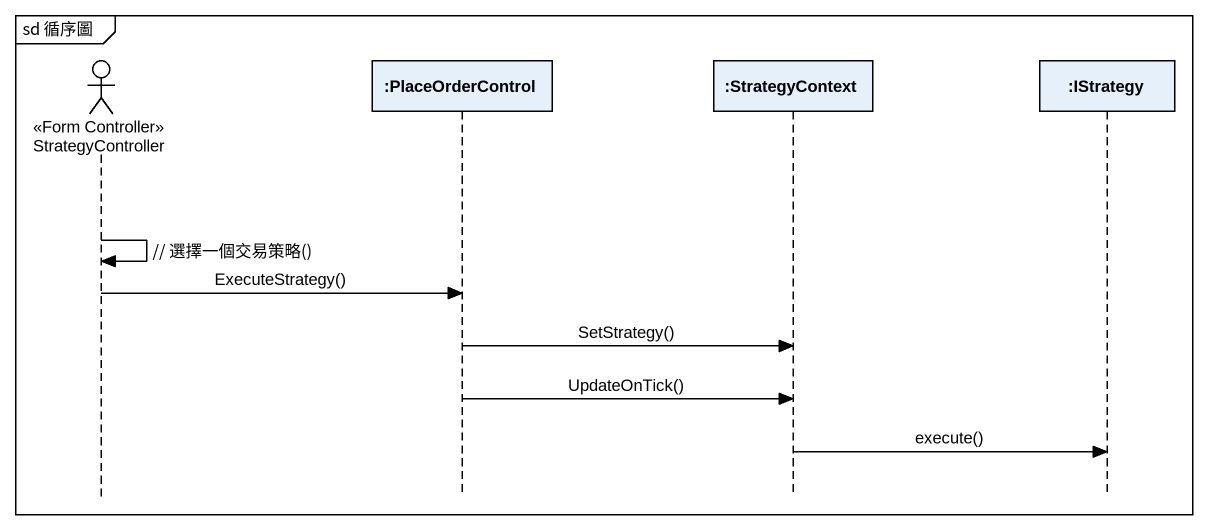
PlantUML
@startuml
mainframe sd 循序圖
hide footbox
actor StrategyController <<Form Controller>>
participant ":PlaceOrderControl" as PlaceOrderControl
participant ":StrategyContext" as StrategyContext
participant ":IStrategy" as IStrategy

StrategyController -> StrategyController : // 選擇一個交易策略()
StrategyController -> PlaceOrderControl : ExecuteStrategy()
PlaceOrderControl -> StrategyContext : SetStrategy()
PlaceOrderControl -> StrategyContext : UpdateOnTick()
StrategyContext -> IStrategy : execute()
@enduml
